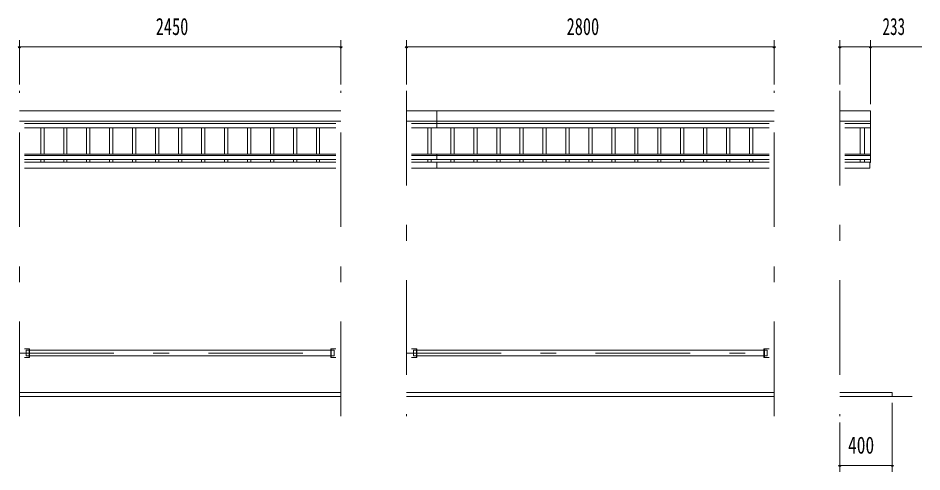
# Model space of a CAD drawing. Units: millimetres, scale not verified. Extents: x -23247 to 23257, y -10500 to 10500.
# Drawn here: x -16828 to -9943, y 1220 to 4675 of the extents above; entities that cross this region are included whole.
import ezdxf
from ezdxf.enums import TextEntityAlignment as Align

# ---------------------------------------------------------------- set-up
doc = ezdxf.new("R2010")
doc.units = ezdxf.units.MM
doc.header["$LTSCALE"] = 60
doc.linetypes.add('USER3', pattern=[24, 12, -5, 2, -5])
for name, color, linetype, lineweight in [('0-2_1-05BOLD', 7, 'Continuous', 18), ('0-3_1-25CENTER', 3, 'USER3', 18), ('0-4_1-45THIN', 4, 'Continuous', 18), ('0-5_1-55DIM', 3, 'Continuous', 18)]:
    doc.layers.add(name, color=color, linetype=linetype, lineweight=lineweight)
doc.styles.add('ＭＳ ゴシック', font='')
doc.styles.get('ＭＳ ゴシック').set_extended_font_data('MS Gothic')

msp = doc.modelspace()

# ---------------------------------------------------------------- linework, layer by layer
at = {"layer": '0-2_1-05BOLD'}
for p, q in [((-16818.18, 3969.67), (-14368.18, 3969.67)), ((-13868.18, 3969.67), (-11068.18, 3969.67)), ((-13638.18, 3840.07), (-13638.18, 3969.67)), ((-14368.18, 3890.5), (-16818.18, 3890.5)), ((-16780.03, 3871), (-14406.33, 3871)), ((-11068.18, 3890.5), (-13868.18, 3890.5)), ((-13830.03, 3871), (-11106.33, 3871)), ((-10568.18, 3890.5), (-10335.18, 3890.5)), ((-10335.18, 3871), (-10530.03, 3871)), ((-14406.33, 3840.07), (-16780.03, 3840.07)), ((-11106.33, 3840.07), (-13830.03, 3840.07)), ((-10530.03, 3840.07), (-10335.18, 3840.07)), ((-14406.33, 3637.63), (-16780.03, 3637.63)), ((-16780.03, 3627.25), (-14406.33, 3627.25)), ((-14406.33, 3597.7), (-16780.03, 3597.7)), ((-13830.03, 3637.63), (-11106.33, 3637.63)), ((-11106.33, 3627.25), (-13830.03, 3627.25)), ((-13830.03, 3597.7), (-11106.33, 3597.7)), ((-13638.18, 3597.7), (-13638.18, 3637.63)), ((-10335.18, 3637.63), (-10530.03, 3637.63)), ((-10530.03, 3627.25), (-10335.18, 3627.25)), ((-10530.03, 3597.7), (-10335.18, 3597.7)), ((-16780.03, 3576.6), (-14406.33, 3576.6)), ((-14406.33, 3531.6), (-16780.03, 3531.6)), ((-11106.33, 3576.6), (-13830.03, 3576.6)), ((-11106.33, 3531.6), (-13830.03, 3531.6)), ((-13638.18, 3531.6), (-13638.18, 3576.6)), ((-10335.18, 3574.2), (-10340.18, 3574.2)), ((-16765.68, 2146.02), (-16743.23, 2146.02)), ((-16743.23, 2157.67), (-16743.23, 2091.67)), ((-16740.03, 2146.02), (-14446.33, 2146.02)), ((-14443.13, 2157.67), (-14443.13, 2091.67)), ((-13793.23, 2157.67), (-13793.23, 2091.67)), ((-11146.33, 2146.02), (-13790.03, 2146.02)), ((-11143.13, 2157.67), (-11143.13, 2091.67)), ((-11120.68, 2146.02), (-11143.13, 2146.02)), ((-14446.33, 2103.32), (-16740.03, 2103.32)), ((-14446.33, 2091.67), (-14406.33, 2091.67)), ((-13790.03, 2103.32), (-11146.33, 2103.32)), ((-16818.18, 1824.67), (-14368.18, 1824.67)), ((-14368.18, 1794.67), (-16818.18, 1794.67)), ((-13868.18, 1824.67), (-11068.18, 1824.67)), ((-11068.18, 1794.67), (-13868.18, 1794.67)), ((-10018.18, 1794.67), (-10568.18, 1794.67))]:
    msp.add_line(p, q, dxfattribs=at)
for points in [[(-10335.18, 3574.2), (-10335.18, 3969.67), (-10568.18, 3969.67)], [(-10530.03, 3531.6), (-10340.18, 3531.6), (-10340.18, 3576.6), (-10530.03, 3576.6)], [(-16780.03, 2091.67), (-16740.03, 2091.67), (-16740.03, 2157.67), (-16780.03, 2157.67)], [(-16743.23, 2103.32), (-16765.68, 2103.32), (-16765.68, 2146.02)], [(-14446.33, 2091.67), (-14446.33, 2157.67), (-14406.33, 2157.67)], [(-14443.13, 2146.02), (-14420.68, 2146.02), (-14420.68, 2103.32), (-14443.13, 2103.32)], [(-13830.03, 2091.67), (-13790.03, 2091.67), (-13790.03, 2157.67), (-13830.03, 2157.67)], [(-13793.23, 2146.02), (-13815.68, 2146.02), (-13815.68, 2103.32), (-13793.23, 2103.32)], [(-11106.33, 2091.67), (-11146.33, 2091.67), (-11146.33, 2157.67), (-11106.33, 2157.67)], [(-11143.13, 2103.32), (-11120.68, 2103.32), (-11120.68, 2146.02)], [(-10568.18, 1824.67), (-10168.18, 1824.67), (-10168.18, 1794.67)]]:
    msp.add_lwpolyline(points, dxfattribs=at)
at = {"layer": '0-3_1-25CENTER'}
for p, q in [((-16818.18, 1644.67), (-16818.18, 4119.67)), ((-14368.18, 1644.67), (-14368.18, 4119.67)), ((-13868.18, 4119.67), (-13868.18, 1644.67)), ((-11068.18, 1644.67), (-11068.18, 4119.67)), ((-10568.18, 4119.67), (-10568.18, 1644.67)), ((-16818.18, 2124.67), (-14368.18, 2124.67)), ((-13868.18, 2124.67), (-11068.18, 2124.67))]:
    msp.add_line(p, q, dxfattribs=at)
at = {"layer": '0-4_1-45THIN'}
for p, q in [((-16655.68, 3840.07), (-16655.68, 3637.63)), ((-16630.68, 3637.63), (-16630.68, 3840.07)), ((-16480.68, 3637.63), (-16480.68, 3840.07)), ((-16455.68, 3840.07), (-16455.68, 3637.63)), ((-16305.68, 3840.07), (-16305.68, 3637.63)), ((-16280.68, 3637.63), (-16280.68, 3840.07)), ((-16130.68, 3637.63), (-16130.68, 3840.07)), ((-16105.68, 3840.07), (-16105.68, 3637.63)), ((-15955.68, 3840.07), (-15955.68, 3637.63)), ((-15930.68, 3637.63), (-15930.68, 3840.07)), ((-15780.67, 3637.63), (-15780.67, 3840.07)), ((-15755.67, 3840.07), (-15755.67, 3637.63)), ((-15605.68, 3840.07), (-15605.68, 3637.63)), ((-15580.68, 3637.63), (-15580.68, 3840.07)), ((-15430.68, 3637.63), (-15430.68, 3840.07)), ((-15405.67, 3840.07), (-15405.67, 3637.63)), ((-15255.68, 3840.07), (-15255.68, 3637.63)), ((-15230.68, 3637.63), (-15230.68, 3840.07)), ((-15080.68, 3637.63), (-15080.68, 3840.07)), ((-15055.67, 3840.07), (-15055.67, 3637.63)), ((-14905.68, 3840.07), (-14905.68, 3637.63)), ((-14880.68, 3637.63), (-14880.68, 3840.07)), ((-14730.68, 3637.63), (-14730.68, 3840.07)), ((-14705.68, 3840.07), (-14705.68, 3637.63)), ((-14555.68, 3840.07), (-14555.68, 3637.63)), ((-14530.68, 3637.63), (-14530.68, 3840.07)), ((-13705.68, 3637.63), (-13705.68, 3840.07)), ((-13680.68, 3840.07), (-13680.68, 3637.63)), ((-13530.68, 3840.07), (-13530.68, 3637.63)), ((-13505.68, 3637.63), (-13505.68, 3840.07)), ((-13355.68, 3637.63), (-13355.68, 3840.07)), ((-13330.68, 3840.07), (-13330.68, 3637.63)), ((-13180.68, 3840.07), (-13180.68, 3637.63)), ((-13155.68, 3637.63), (-13155.68, 3840.07)), ((-13005.68, 3637.63), (-13005.68, 3840.07)), ((-12980.68, 3840.07), (-12980.68, 3637.63)), ((-12830.68, 3840.07), (-12830.68, 3637.63)), ((-12805.68, 3637.63), (-12805.68, 3840.07)), ((-12655.68, 3637.63), (-12655.68, 3840.07)), ((-12630.68, 3840.07), (-12630.68, 3637.63)), ((-12480.68, 3840.07), (-12480.68, 3637.63)), ((-12455.68, 3637.63), (-12455.68, 3840.07)), ((-12305.68, 3637.63), (-12305.68, 3840.07)), ((-12280.67, 3840.07), (-12280.67, 3637.63)), ((-12130.68, 3840.07), (-12130.68, 3637.63)), ((-12105.68, 3637.63), (-12105.68, 3840.07)), ((-11955.68, 3637.63), (-11955.68, 3840.07)), ((-11930.68, 3840.07), (-11930.68, 3637.63)), ((-11780.68, 3840.07), (-11780.68, 3637.63)), ((-11755.68, 3637.63), (-11755.68, 3840.07)), ((-11605.68, 3637.63), (-11605.68, 3840.07)), ((-11580.68, 3840.07), (-11580.68, 3637.63)), ((-11430.68, 3840.07), (-11430.68, 3637.63)), ((-11405.68, 3637.63), (-11405.68, 3840.07)), ((-11255.68, 3637.63), (-11255.68, 3840.07)), ((-11230.68, 3840.07), (-11230.68, 3637.63)), ((-10412.07, 3840.07), (-10412.07, 3637.63)), ((-10380.68, 3637.63), (-10380.68, 3840.07)), ((-16655.68, 3597.7), (-16655.68, 3576.6)), ((-16630.68, 3576.6), (-16630.68, 3597.7)), ((-16480.68, 3576.6), (-16480.68, 3597.7)), ((-16455.68, 3597.7), (-16455.68, 3576.6)), ((-16305.68, 3597.7), (-16305.68, 3576.6)), ((-16280.68, 3576.6), (-16280.68, 3597.7)), ((-16130.68, 3576.6), (-16130.68, 3597.7)), ((-16105.68, 3597.7), (-16105.68, 3576.6)), ((-15955.68, 3597.7), (-15955.68, 3576.6)), ((-15930.68, 3576.6), (-15930.68, 3597.7)), ((-15780.67, 3576.6), (-15780.67, 3597.7)), ((-15755.67, 3597.7), (-15755.67, 3576.6)), ((-15605.68, 3597.7), (-15605.68, 3576.6)), ((-15580.68, 3576.6), (-15580.68, 3597.7)), ((-15430.68, 3576.6), (-15430.68, 3597.7)), ((-15405.67, 3597.7), (-15405.67, 3576.6)), ((-15255.68, 3597.7), (-15255.68, 3576.6)), ((-15230.68, 3576.6), (-15230.68, 3597.7)), ((-15080.68, 3576.6), (-15080.68, 3597.7)), ((-15055.67, 3597.7), (-15055.67, 3576.6)), ((-14905.68, 3597.7), (-14905.68, 3576.6)), ((-14880.68, 3576.6), (-14880.68, 3597.7)), ((-14730.68, 3576.6), (-14730.68, 3597.7)), ((-14705.68, 3597.7), (-14705.68, 3576.6)), ((-14555.68, 3597.7), (-14555.68, 3576.6)), ((-14530.68, 3576.6), (-14530.68, 3597.7)), ((-13705.68, 3576.6), (-13705.68, 3597.7)), ((-13680.68, 3597.7), (-13680.68, 3576.6)), ((-13530.68, 3597.7), (-13530.68, 3576.6)), ((-13505.68, 3576.6), (-13505.68, 3597.7)), ((-13355.68, 3576.6), (-13355.68, 3597.7)), ((-13330.68, 3597.7), (-13330.68, 3576.6)), ((-13180.68, 3597.7), (-13180.68, 3576.6)), ((-13155.68, 3576.6), (-13155.68, 3597.7)), ((-13005.68, 3576.6), (-13005.68, 3597.7)), ((-12980.68, 3597.7), (-12980.68, 3576.6)), ((-12830.68, 3597.7), (-12830.68, 3576.6)), ((-12805.68, 3576.6), (-12805.68, 3597.7)), ((-12655.68, 3576.6), (-12655.68, 3597.7)), ((-12630.68, 3597.7), (-12630.68, 3576.6)), ((-12480.68, 3597.7), (-12480.68, 3576.6)), ((-12455.68, 3576.6), (-12455.68, 3597.7)), ((-12305.68, 3576.6), (-12305.68, 3597.7)), ((-12280.67, 3597.7), (-12280.67, 3576.6)), ((-12130.68, 3597.7), (-12130.68, 3576.6)), ((-12105.68, 3576.6), (-12105.68, 3597.7)), ((-11955.68, 3576.6), (-11955.68, 3597.7)), ((-11930.68, 3597.7), (-11930.68, 3576.6)), ((-11780.68, 3597.7), (-11780.68, 3576.6)), ((-11755.68, 3576.6), (-11755.68, 3597.7)), ((-11605.68, 3576.6), (-11605.68, 3597.7)), ((-11580.68, 3597.7), (-11580.68, 3576.6)), ((-11430.68, 3597.7), (-11430.68, 3576.6)), ((-11405.68, 3576.6), (-11405.68, 3597.7)), ((-11255.68, 3576.6), (-11255.68, 3597.7)), ((-11230.68, 3597.7), (-11230.68, 3576.6)), ((-10412.07, 3597.7), (-10412.07, 3576.6)), ((-10380.68, 3576.6), (-10380.68, 3597.7))]:
    msp.add_line(p, q, dxfattribs=at)
at = {"layer": '0-5_1-55DIM'}
for p, q in [((-16818.18, 4169.67), (-16818.18, 4506.67)), ((-14368.18, 4169.67), (-14368.18, 4506.67)), ((-13868.18, 4506.67), (-13868.18, 4169.67)), ((-11068.18, 4169.67), (-11068.18, 4506.67)), ((-10568.18, 4506.67), (-10568.18, 4169.67)), ((-10335.18, 4019.67), (-10335.18, 4506.67)), ((-16808.18, 4456.67), (-16828.18, 4456.67)), ((-16818.18, 4456.67), (-14368.18, 4456.67)), ((-14358.18, 4456.67), (-14378.18, 4456.67)), ((-13858.18, 4456.67), (-13878.18, 4456.67)), ((-13868.18, 4456.67), (-11068.18, 4456.67)), ((-11058.18, 4456.67), (-11078.18, 4456.67)), ((-10558.18, 4456.67), (-10578.18, 4456.67)), ((-10568.18, 4456.67), (-10335.18, 4456.67)), ((-10325.18, 4456.67), (-10345.18, 4456.67)), ((-10335.18, 4456.67), (-9942.68, 4456.67)), ((-10168.18, 1219.67), (-10168.18, 1744.67)), ((-10568.18, 1594.67), (-10568.18, 1219.67)), ((-10558.18, 1269.67), (-10578.18, 1269.67)), ((-10568.18, 1269.67), (-10168.18, 1269.67)), ((-10158.18, 1269.67), (-10178.18, 1269.67))]:
    msp.add_line(p, q, dxfattribs=at)
for centre in [(-16818.18, 4456.67), (-14368.18, 4456.67), (-13868.18, 4456.67), (-11068.18, 4456.67), (-10568.18, 4456.67), (-10335.18, 4456.67), (-10568.18, 1269.67), (-10168.18, 1269.67)]:
    msp.add_arc(centre, 10, 180, 0, dxfattribs=at)

# ---------------------------------------------------------------- texts
at = {"layer": '0-5_1-55DIM', "color": 7, "style": 'ＭＳ ゴシック'}
for s, width, p in [('2450', 0.7, (-15779.19, 4506.67)), ('2800', 0.7, (-12649.45, 4506.67)), ('233', 0.65, (-10243.35, 4506.67)), ('400', 0.75, (-10505.8, 1319.67))]:
    msp.add_text(s, height=130.2, dxfattribs=dict(at, width=width)).set_placement(p, align=Align.BOTTOM_LEFT)

doc.saveas('drawing.dxf')
